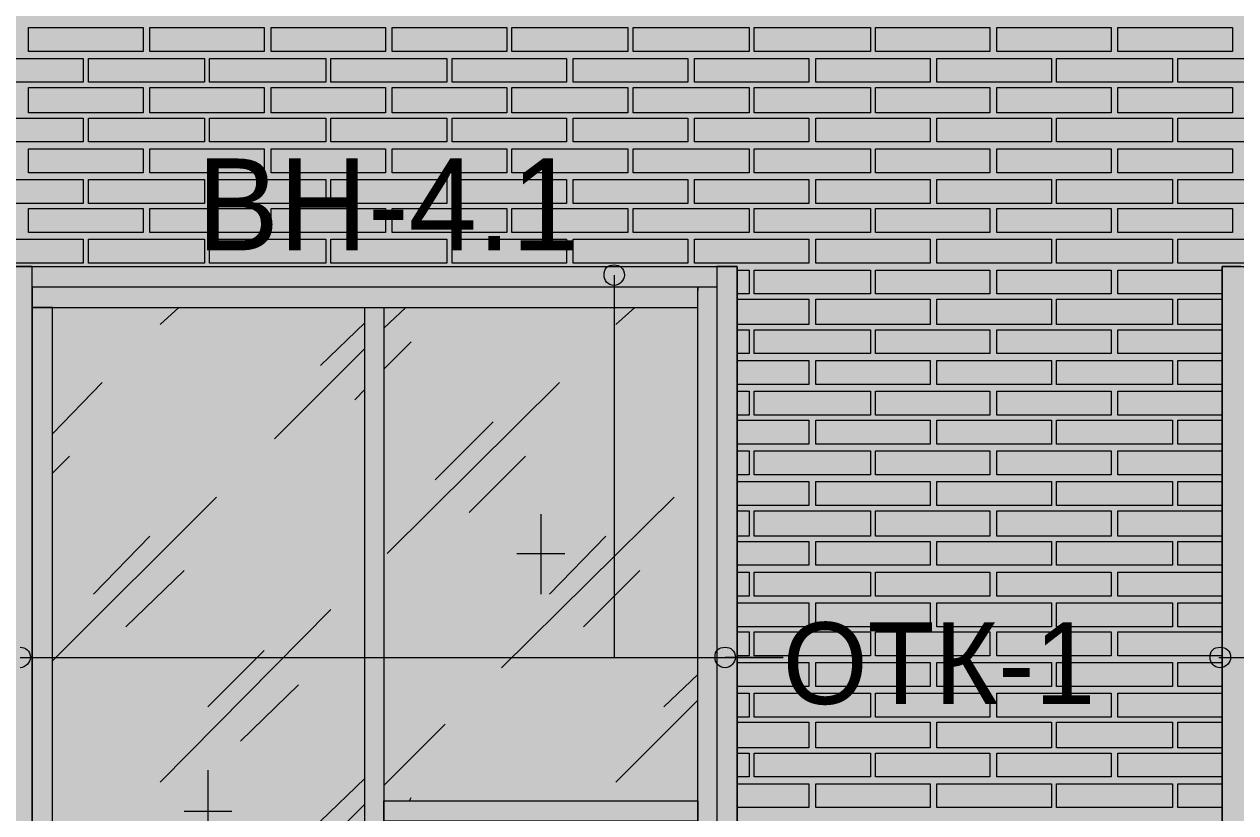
# Model space of a CAD drawing. Header units: millimetres. Extents: x -28928 to 100580, y -22867 to 36490.
# Drawn here: x 41017 to 44019, y 22436 to 24390 of the extents above; entities that cross this region are included whole.
import ezdxf

# ---------------------------------------------------------------- set-up
doc = ezdxf.new("R2010")
doc.units = ezdxf.units.MM
doc.layers.add('PDF _Геометрия', color=7, linetype='Continuous', true_color=0x8f8e8d)
doc.layers.add('PDF _Сплошная заливка', color=7, linetype='Continuous', true_color=0xffffff)
doc.layers.add('PDF _Текст', color=7, linetype='Continuous')

msp = doc.modelspace()

# ---------------------------------------------------------------- hatches: boundary and pattern name
at = {"layer": 'PDF _Сплошная заливка', "true_color": 0xdcd6cf, "transparency": 33554559}
msp.add_hatch(color=254, dxfattribs=at).paths.add_polyline_path([(19133.74774611586, 30089.12061882288), (19133.74774611586, 16343.3513880535), (52641.44005380855, 16343.3513880535), (52641.44005380855, 30089.12061882288)])

# ---------------------------------------------------------------- linework, layer by layer
at = {"layer": 'PDF _Геометрия', "lineweight": 9}
for points in [[(41311.44005380843, 24381.81292651513), (41311.44005380843, 24322.58215728436), (41027.97851534688, 24322.58215728436), (41027.97851534688, 24381.81292651513)], [(41611.82466919304, 24381.81292651513), (41611.82466919304, 24322.58215728436), (41328.36313073151, 24322.58215728436), (41328.36313073151, 24381.81292651513)], [(41912.20928457766, 24381.81292651513), (41912.20928457766, 24322.58215728436), (41628.74774611613, 24322.58215728436), (41628.74774611613, 24381.81292651513)], [(42212.59389996229, 24381.81292651513), (42212.59389996229, 24322.58215728436), (41929.13236150074, 24322.58215728436), (41929.13236150074, 24381.81292651513)], [(42512.9785153469, 24381.81292651513), (42512.9785153469, 24322.58215728436), (42225.2862076546, 24322.58215728436), (42225.2862076546, 24381.81292651513)], [(42813.36313073152, 24381.81292651513), (42813.36313073152, 24322.58215728436), (42525.67082303921, 24322.58215728436), (42525.67082303921, 24381.81292651513)], [(43113.74774611615, 24381.81292651513), (43113.74774611615, 24322.58215728436), (42826.05543842383, 24322.58215728436), (42826.05543842383, 24381.81292651513)], [(43409.90159226999, 24381.81292651513), (43409.90159226999, 24322.58215728436), (43126.44005380846, 24322.58215728436), (43126.44005380846, 24381.81292651513)], [(43710.28620765462, 24381.81292651513), (43710.28620765462, 24322.58215728436), (43426.82466919305, 24322.58215728436), (43426.82466919305, 24381.81292651513)], [(44010.67082303923, 24381.81292651513), (44010.67082303923, 24322.58215728436), (43727.20928457769, 24322.58215728436), (43727.20928457769, 24381.81292651513)], [(41163.36313073151, 24246.42831113052), (41019.51697688535, 24246.42831113052), (40879.90159226996, 24246.42831113052), (40879.90159226996, 24305.65908036129), (41019.51697688535, 24305.65908036129), (41163.36313073151, 24305.65908036129)], [(41463.74774611613, 24246.42831113052), (41319.90159226996, 24246.42831113052), (41176.05543842381, 24246.42831113052), (41176.05543842381, 24305.65908036129), (41319.90159226996, 24305.65908036129), (41463.74774611613, 24305.65908036129)], [(41764.13236150073, 24246.42831113052), (41620.28620765459, 24246.42831113052), (41476.44005380843, 24246.42831113052), (41476.44005380843, 24305.65908036129), (41620.28620765459, 24305.65908036129), (41764.13236150073, 24305.65908036129)], [(42064.51697688537, 24246.42831113052), (41920.67082303921, 24246.42831113052), (41776.82466919304, 24246.42831113052), (41776.82466919304, 24305.65908036129), (41920.67082303921, 24305.65908036129), (42064.51697688537, 24305.65908036129)], [(42360.6708230392, 24246.42831113052), (42221.05543842382, 24246.42831113052), (42077.20928457766, 24246.42831113052), (42077.20928457766, 24305.65908036129), (42221.05543842382, 24305.65908036129), (42360.6708230392, 24305.65908036129)], [(42661.05543842383, 24246.42831113052), (42521.44005380844, 24246.42831113052), (42377.59389996229, 24246.42831113052), (42377.59389996229, 24305.65908036129), (42521.44005380844, 24305.65908036129), (42661.05543842383, 24305.65908036129)], [(42961.44005380846, 24246.42831113052), (42817.59389996229, 24246.42831113052), (42677.9785153469, 24246.42831113052), (42677.9785153469, 24305.65908036129), (42817.59389996229, 24305.65908036129), (42961.44005380846, 24305.65908036129)], [(43261.82466919305, 24246.42831113052), (43117.97851534691, 24246.42831113052), (42978.36313073152, 24246.42831113052), (42978.36313073152, 24305.65908036129), (43117.97851534691, 24305.65908036129), (43261.82466919305, 24305.65908036129)], [(43562.20928457768, 24246.42831113052), (43418.36313073154, 24246.42831113052), (43278.74774611615, 24246.42831113052), (43278.74774611615, 24305.65908036129), (43418.36313073154, 24305.65908036129), (43562.20928457768, 24305.65908036129)], [(43862.5938999623, 24246.42831113052), (43718.74774611615, 24246.42831113052), (43574.90159226999, 24246.42831113052), (43574.90159226999, 24305.65908036129), (43718.74774611615, 24305.65908036129), (43862.5938999623, 24305.65908036129)], [(44162.97851534691, 24246.42831113052), (44019.13236150077, 24246.42831113052), (43875.28620765462, 24246.42831113052), (43875.28620765462, 24305.65908036129), (44019.13236150077, 24305.65908036129), (44162.97851534691, 24305.65908036129)], [(41311.44005380843, 24233.7360034382), (41311.44005380843, 24170.27446497666), (41027.97851534688, 24170.27446497666), (41027.97851534688, 24233.7360034382)], [(41611.82466919304, 24233.7360034382), (41611.82466919304, 24170.27446497666), (41328.36313073151, 24170.27446497666), (41328.36313073151, 24233.7360034382)], [(41912.20928457766, 24233.7360034382), (41912.20928457766, 24170.27446497666), (41628.74774611613, 24170.27446497666), (41628.74774611613, 24233.7360034382)], [(42212.59389996229, 24233.7360034382), (42212.59389996229, 24170.27446497666), (41929.13236150074, 24170.27446497666), (41929.13236150074, 24233.7360034382)], [(42512.9785153469, 24233.7360034382), (42512.9785153469, 24170.27446497666), (42225.2862076546, 24170.27446497666), (42225.2862076546, 24233.7360034382)], [(42813.36313073152, 24233.7360034382), (42813.36313073152, 24170.27446497666), (42525.67082303921, 24170.27446497666), (42525.67082303921, 24233.7360034382)], [(43113.74774611615, 24233.7360034382), (43113.74774611615, 24170.27446497666), (42826.05543842383, 24170.27446497666), (42826.05543842383, 24233.7360034382)], [(43409.90159226999, 24233.7360034382), (43409.90159226999, 24170.27446497666), (43126.44005380846, 24170.27446497666), (43126.44005380846, 24233.7360034382)], [(43710.28620765462, 24233.7360034382), (43710.28620765462, 24170.27446497666), (43426.82466919305, 24170.27446497666), (43426.82466919305, 24233.7360034382)], [(44010.67082303923, 24233.7360034382), (44010.67082303923, 24170.27446497666), (43727.20928457769, 24170.27446497666), (43727.20928457769, 24233.7360034382)], [(41163.36313073151, 24098.35138805358), (41019.51697688535, 24098.35138805358), (40879.90159226996, 24098.35138805358), (40879.90159226996, 24157.58215728436), (41019.51697688535, 24157.58215728436), (41163.36313073151, 24157.58215728436)], [(41463.74774611613, 24098.35138805358), (41319.90159226996, 24098.35138805358), (41176.05543842381, 24098.35138805358), (41176.05543842381, 24157.58215728436), (41319.90159226996, 24157.58215728436), (41463.74774611613, 24157.58215728436)], [(41764.13236150073, 24098.35138805358), (41620.28620765459, 24098.35138805358), (41476.44005380843, 24098.35138805358), (41476.44005380843, 24157.58215728436), (41620.28620765459, 24157.58215728436), (41764.13236150073, 24157.58215728436)], [(42064.51697688537, 24098.35138805358), (41920.67082303921, 24098.35138805358), (41776.82466919304, 24098.35138805358), (41776.82466919304, 24157.58215728436), (41920.67082303921, 24157.58215728436), (42064.51697688537, 24157.58215728436)], [(42360.6708230392, 24098.35138805358), (42221.05543842382, 24098.35138805358), (42077.20928457766, 24098.35138805358), (42077.20928457766, 24157.58215728436), (42221.05543842382, 24157.58215728436), (42360.6708230392, 24157.58215728436)], [(42661.05543842383, 24098.35138805358), (42521.44005380844, 24098.35138805358), (42377.59389996229, 24098.35138805358), (42377.59389996229, 24157.58215728436), (42521.44005380844, 24157.58215728436), (42661.05543842383, 24157.58215728436)], [(42961.44005380846, 24098.35138805358), (42817.59389996229, 24098.35138805358), (42677.9785153469, 24098.35138805358), (42677.9785153469, 24157.58215728436), (42817.59389996229, 24157.58215728436), (42961.44005380846, 24157.58215728436)], [(43261.82466919305, 24098.35138805358), (43117.97851534691, 24098.35138805358), (42978.36313073152, 24098.35138805358), (42978.36313073152, 24157.58215728436), (43117.97851534691, 24157.58215728436), (43261.82466919305, 24157.58215728436)], [(43562.20928457768, 24098.35138805358), (43418.36313073154, 24098.35138805358), (43278.74774611615, 24098.35138805358), (43278.74774611615, 24157.58215728436), (43418.36313073154, 24157.58215728436), (43562.20928457768, 24157.58215728436)], [(43862.5938999623, 24098.35138805358), (43718.74774611615, 24098.35138805358), (43574.90159226999, 24098.35138805358), (43574.90159226999, 24157.58215728436), (43718.74774611615, 24157.58215728436), (43862.5938999623, 24157.58215728436)], [(44162.97851534691, 24098.35138805358), (44019.13236150077, 24098.35138805358), (43875.28620765462, 24098.35138805358), (43875.28620765462, 24157.58215728436), (44019.13236150077, 24157.58215728436), (44162.97851534691, 24157.58215728436)], [(41311.44005380843, 24081.42831113051), (41311.44005380843, 24022.19754189974), (41027.97851534688, 24022.19754189974), (41027.97851534688, 24081.42831113051)], [(41611.82466919304, 24081.42831113051), (41611.82466919304, 24022.19754189974), (41328.36313073151, 24022.19754189974), (41328.36313073151, 24081.42831113051)], [(41912.20928457766, 24081.42831113051), (41912.20928457766, 24022.19754189974), (41628.74774611613, 24022.19754189974), (41628.74774611613, 24081.42831113051)], [(42212.59389996229, 24081.42831113051), (42212.59389996229, 24022.19754189974), (41929.13236150074, 24022.19754189974), (41929.13236150074, 24081.42831113051)], [(42512.9785153469, 24081.42831113051), (42512.9785153469, 24022.19754189974), (42225.2862076546, 24022.19754189974), (42225.2862076546, 24081.42831113051)], [(42813.36313073152, 24081.42831113051), (42813.36313073152, 24022.19754189974), (42525.67082303921, 24022.19754189974), (42525.67082303921, 24081.42831113051)], [(43113.74774611615, 24081.42831113051), (43113.74774611615, 24022.19754189974), (42826.05543842383, 24022.19754189974), (42826.05543842383, 24081.42831113051)], [(43409.90159226999, 24081.42831113051), (43409.90159226999, 24022.19754189974), (43126.44005380846, 24022.19754189974), (43126.44005380846, 24081.42831113051)], [(43710.28620765462, 24081.42831113051), (43710.28620765462, 24022.19754189974), (43426.82466919305, 24022.19754189974), (43426.82466919305, 24081.42831113051)], [(44010.67082303923, 24081.42831113051), (44010.67082303923, 24022.19754189974), (43727.20928457769, 24022.19754189974), (43727.20928457769, 24081.42831113051)], [(41163.36313073151, 23946.04369574589), (41019.51697688535, 23946.04369574589), (40879.90159226996, 23946.04369574589), (40879.90159226996, 24005.27446497666), (41019.51697688535, 24005.27446497666), (41163.36313073151, 24005.27446497666)], [(41463.74774611613, 23946.04369574589), (41319.90159226996, 23946.04369574589), (41176.05543842381, 23946.04369574589), (41176.05543842381, 24005.27446497666), (41319.90159226996, 24005.27446497666), (41463.74774611613, 24005.27446497666)], [(41764.13236150073, 23946.04369574589), (41620.28620765459, 23946.04369574589), (41476.44005380843, 23946.04369574589), (41476.44005380843, 24005.27446497666), (41620.28620765459, 24005.27446497666), (41764.13236150073, 24005.27446497666)], [(42064.51697688537, 23946.04369574589), (41920.67082303921, 23946.04369574589), (41776.82466919304, 23946.04369574589), (41776.82466919304, 24005.27446497666), (41920.67082303921, 24005.27446497666), (42064.51697688537, 24005.27446497666)], [(42360.6708230392, 23946.04369574589), (42221.05543842382, 23946.04369574589), (42077.20928457766, 23946.04369574589), (42077.20928457766, 24005.27446497666), (42221.05543842382, 24005.27446497666), (42360.6708230392, 24005.27446497666)], [(42661.05543842383, 23946.04369574589), (42521.44005380844, 23946.04369574589), (42377.59389996229, 23946.04369574589), (42377.59389996229, 24005.27446497666), (42521.44005380844, 24005.27446497666), (42661.05543842383, 24005.27446497666)], [(42961.44005380846, 23946.04369574589), (42817.59389996229, 23946.04369574589), (42677.9785153469, 23946.04369574589), (42677.9785153469, 24005.27446497666), (42817.59389996229, 24005.27446497666), (42961.44005380846, 24005.27446497666)], [(43261.82466919305, 23946.04369574589), (43117.97851534691, 23946.04369574589), (42978.36313073152, 23946.04369574589), (42978.36313073152, 24005.27446497666), (43117.97851534691, 24005.27446497666), (43261.82466919305, 24005.27446497666)], [(43562.20928457768, 23946.04369574589), (43418.36313073154, 23946.04369574589), (43278.74774611615, 23946.04369574589), (43278.74774611615, 24005.27446497666), (43418.36313073154, 24005.27446497666), (43562.20928457768, 24005.27446497666)], [(43862.5938999623, 23946.04369574589), (43718.74774611615, 23946.04369574589), (43574.90159226999, 23946.04369574589), (43574.90159226999, 24005.27446497666), (43718.74774611615, 24005.27446497666), (43862.5938999623, 24005.27446497666)], [(44162.97851534691, 23946.04369574589), (44019.13236150077, 23946.04369574589), (43875.28620765462, 23946.04369574589), (43875.28620765462, 24005.27446497666), (44019.13236150077, 24005.27446497666), (44162.97851534691, 24005.27446497666)], [(41311.44005380843, 23933.35138805358), (41311.44005380843, 23874.12061882282), (41027.97851534688, 23874.12061882282), (41027.97851534688, 23933.35138805358)], [(41611.82466919304, 23933.35138805358), (41611.82466919304, 23874.12061882282), (41328.36313073151, 23874.12061882282), (41328.36313073151, 23933.35138805358)], [(41912.20928457766, 23933.35138805358), (41912.20928457766, 23874.12061882282), (41628.74774611613, 23874.12061882282), (41628.74774611613, 23933.35138805358)], [(42212.59389996229, 23933.35138805358), (42212.59389996229, 23874.12061882282), (41929.13236150074, 23874.12061882282), (41929.13236150074, 23933.35138805358)], [(42512.9785153469, 23933.35138805358), (42512.9785153469, 23874.12061882282), (42225.2862076546, 23874.12061882282), (42225.2862076546, 23933.35138805358)], [(42813.36313073152, 23933.35138805358), (42813.36313073152, 23874.12061882282), (42525.67082303921, 23874.12061882282), (42525.67082303921, 23933.35138805358)], [(43113.74774611615, 23933.35138805358), (43113.74774611615, 23874.12061882282), (42826.05543842383, 23874.12061882282), (42826.05543842383, 23933.35138805358)], [(43409.90159226999, 23933.35138805358), (43409.90159226999, 23874.12061882282), (43126.44005380846, 23874.12061882282), (43126.44005380846, 23933.35138805358)], [(43710.28620765462, 23933.35138805358), (43710.28620765462, 23874.12061882282), (43426.82466919305, 23874.12061882282), (43426.82466919305, 23933.35138805358)], [(44010.67082303923, 23933.35138805358), (44010.67082303923, 23874.12061882282), (43727.20928457769, 23874.12061882282), (43727.20928457769, 23933.35138805358)], [(41163.36313073151, 23797.96677266898), (41019.51697688535, 23797.96677266898), (40879.90159226996, 23797.96677266898), (40879.90159226996, 23857.19754189974), (41019.51697688535, 23857.19754189974), (41163.36313073151, 23857.19754189974)], [(41463.74774611613, 23797.96677266898), (41319.90159226996, 23797.96677266898), (41176.05543842381, 23797.96677266898), (41176.05543842381, 23857.19754189974), (41319.90159226996, 23857.19754189974), (41463.74774611613, 23857.19754189974)], [(41764.13236150073, 23797.96677266898), (41620.28620765459, 23797.96677266898), (41476.44005380843, 23797.96677266898), (41476.44005380843, 23857.19754189974), (41620.28620765459, 23857.19754189974), (41764.13236150073, 23857.19754189974)], [(42064.51697688537, 23797.96677266898), (41920.67082303921, 23797.96677266898), (41776.82466919304, 23797.96677266898), (41776.82466919304, 23857.19754189974), (41920.67082303921, 23857.19754189974), (42064.51697688537, 23857.19754189974)], [(42360.6708230392, 23797.96677266898), (42221.05543842382, 23797.96677266898), (42077.20928457766, 23797.96677266898), (42077.20928457766, 23857.19754189974), (42221.05543842382, 23857.19754189974), (42360.6708230392, 23857.19754189974)], [(42661.05543842383, 23797.96677266898), (42521.44005380844, 23797.96677266898), (42377.59389996229, 23797.96677266898), (42377.59389996229, 23857.19754189974), (42521.44005380844, 23857.19754189974), (42661.05543842383, 23857.19754189974)], [(42961.44005380846, 23797.96677266898), (42817.59389996229, 23797.96677266898), (42677.9785153469, 23797.96677266898), (42677.9785153469, 23857.19754189974), (42817.59389996229, 23857.19754189974), (42961.44005380846, 23857.19754189974)], [(43261.82466919305, 23797.96677266898), (43117.97851534691, 23797.96677266898), (42978.36313073152, 23797.96677266898), (42978.36313073152, 23857.19754189974), (43117.97851534691, 23857.19754189974), (43261.82466919305, 23857.19754189974)], [(43562.20928457768, 23797.96677266898), (43418.36313073154, 23797.96677266898), (43278.74774611615, 23797.96677266898), (43278.74774611615, 23857.19754189974), (43418.36313073154, 23857.19754189974), (43562.20928457768, 23857.19754189974)], [(43862.5938999623, 23797.96677266898), (43718.74774611615, 23797.96677266898), (43574.90159226999, 23797.96677266898), (43574.90159226999, 23857.19754189974), (43718.74774611615, 23857.19754189974), (43862.5938999623, 23857.19754189974)], [(44162.97851534691, 23797.96677266898), (44019.13236150077, 23797.96677266898), (43875.28620765462, 23797.96677266898), (43875.28620765462, 23857.19754189974), (44019.13236150077, 23857.19754189974), (44162.97851534691, 23857.19754189974)], [(43113.74774611615, 23781.04369574588), (43113.74774611615, 23721.81292651513), (42826.05543842383, 23721.81292651513), (42826.05543842383, 23781.04369574588)], [(43409.90159226999, 23781.04369574588), (43409.90159226999, 23721.81292651513), (43126.44005380846, 23721.81292651513), (43126.44005380846, 23781.04369574588)], [(43710.28620765462, 23781.04369574588), (43710.28620765462, 23721.81292651513), (43426.82466919305, 23721.81292651513), (43426.82466919305, 23781.04369574588)], [(43261.82466919305, 23645.65908036128), (43117.97851534691, 23645.65908036128), (42978.36313073152, 23645.65908036128), (42978.36313073152, 23709.12061882282), (43117.97851534691, 23709.12061882282), (43261.82466919305, 23709.12061882282)], [(43562.20928457768, 23645.65908036128), (43418.36313073154, 23645.65908036128), (43278.74774611615, 23645.65908036128), (43278.74774611615, 23709.12061882282), (43418.36313073154, 23709.12061882282), (43562.20928457768, 23709.12061882282)], [(43862.5938999623, 23645.65908036128), (43718.74774611615, 23645.65908036128), (43574.90159226999, 23645.65908036128), (43574.90159226999, 23709.12061882282), (43718.74774611615, 23709.12061882282), (43862.5938999623, 23709.12061882282)], [(43113.74774611615, 23632.96677266898), (43113.74774611615, 23573.7360034382), (42826.05543842383, 23573.7360034382), (42826.05543842383, 23632.96677266898)], [(43409.90159226999, 23632.96677266898), (43409.90159226999, 23573.7360034382), (43126.44005380846, 23573.7360034382), (43126.44005380846, 23632.96677266898)], [(43710.28620765462, 23632.96677266898), (43710.28620765462, 23573.7360034382), (43426.82466919305, 23573.7360034382), (43426.82466919305, 23632.96677266898)], [(43261.82466919305, 23497.58215728435), (43117.97851534691, 23497.58215728435), (42978.36313073152, 23497.58215728435), (42978.36313073152, 23556.81292651513), (43117.97851534691, 23556.81292651513), (43261.82466919305, 23556.81292651513)], [(43562.20928457768, 23497.58215728435), (43418.36313073154, 23497.58215728435), (43278.74774611615, 23497.58215728435), (43278.74774611615, 23556.81292651513), (43418.36313073154, 23556.81292651513), (43562.20928457768, 23556.81292651513)], [(43862.5938999623, 23497.58215728435), (43718.74774611615, 23497.58215728435), (43574.90159226999, 23497.58215728435), (43574.90159226999, 23556.81292651513), (43718.74774611615, 23556.81292651513), (43862.5938999623, 23556.81292651513)], [(43113.74774611615, 23480.65908036128), (43113.74774611615, 23421.4283111305), (42826.05543842383, 23421.4283111305), (42826.05543842383, 23480.65908036128)], [(43409.90159226999, 23480.65908036128), (43409.90159226999, 23421.4283111305), (43126.44005380846, 23421.4283111305), (43126.44005380846, 23480.65908036128)], [(43710.28620765462, 23480.65908036128), (43710.28620765462, 23421.4283111305), (43426.82466919305, 23421.4283111305), (43426.82466919305, 23480.65908036128)], [(43261.82466919305, 23349.50523420742), (43117.97851534691, 23349.50523420742), (42978.36313073152, 23349.50523420742), (42978.36313073152, 23408.7360034382), (43117.97851534691, 23408.7360034382), (43261.82466919305, 23408.7360034382)], [(43562.20928457768, 23349.50523420742), (43418.36313073154, 23349.50523420742), (43278.74774611615, 23349.50523420742), (43278.74774611615, 23408.7360034382), (43418.36313073154, 23408.7360034382), (43562.20928457768, 23408.7360034382)], [(43862.5938999623, 23349.50523420742), (43718.74774611615, 23349.50523420742), (43574.90159226999, 23349.50523420742), (43574.90159226999, 23408.7360034382), (43718.74774611615, 23408.7360034382), (43862.5938999623, 23408.7360034382)], [(43113.74774611615, 23332.58215728435), (43113.74774611615, 23273.35138805357), (42826.05543842383, 23273.35138805357), (42826.05543842383, 23332.58215728435)], [(43409.90159226999, 23332.58215728435), (43409.90159226999, 23273.35138805357), (43126.44005380846, 23273.35138805357), (43126.44005380846, 23332.58215728435)], [(43710.28620765462, 23332.58215728435), (43710.28620765462, 23273.35138805357), (43426.82466919305, 23273.35138805357), (43426.82466919305, 23332.58215728435)], [(43261.82466919305, 23197.19754189973), (43117.97851534691, 23197.19754189973), (42978.36313073152, 23197.19754189973), (42978.36313073152, 23256.4283111305), (43117.97851534691, 23256.4283111305), (43261.82466919305, 23256.4283111305)], [(43562.20928457768, 23197.19754189973), (43418.36313073154, 23197.19754189973), (43278.74774611615, 23197.19754189973), (43278.74774611615, 23256.4283111305), (43418.36313073154, 23256.4283111305), (43562.20928457768, 23256.4283111305)], [(43862.5938999623, 23197.19754189973), (43718.74774611615, 23197.19754189973), (43574.90159226999, 23197.19754189973), (43574.90159226999, 23256.4283111305), (43718.74774611615, 23256.4283111305), (43862.5938999623, 23256.4283111305)], [(43113.74774611615, 23184.50523420742), (43113.74774611615, 23121.04369574588), (42826.05543842383, 23121.04369574588), (42826.05543842383, 23184.50523420742)], [(43409.90159226999, 23184.50523420742), (43409.90159226999, 23121.04369574588), (43126.44005380846, 23121.04369574588), (43126.44005380846, 23184.50523420742)], [(43710.28620765462, 23184.50523420742), (43710.28620765462, 23121.04369574588), (43426.82466919305, 23121.04369574588), (43426.82466919305, 23184.50523420742)], [(43261.82466919305, 23049.12061882281), (43117.97851534691, 23049.12061882281), (42978.36313073152, 23049.12061882281), (42978.36313073152, 23108.35138805357), (43117.97851534691, 23108.35138805357), (43261.82466919305, 23108.35138805357)], [(43562.20928457768, 23049.12061882281), (43418.36313073154, 23049.12061882281), (43278.74774611615, 23049.12061882281), (43278.74774611615, 23108.35138805357), (43418.36313073154, 23108.35138805357), (43562.20928457768, 23108.35138805357)], [(43862.5938999623, 23049.12061882281), (43718.74774611615, 23049.12061882281), (43574.90159226999, 23049.12061882281), (43574.90159226999, 23108.35138805357), (43718.74774611615, 23108.35138805357), (43862.5938999623, 23108.35138805357)], [(43113.74774611615, 23032.19754189972), (43113.74774611615, 22972.96677266897), (42826.05543842383, 22972.96677266897), (42826.05543842383, 23032.19754189972)], [(43409.90159226999, 23032.19754189972), (43409.90159226999, 22972.96677266897), (43126.44005380846, 22972.96677266897), (43126.44005380846, 23032.19754189972)], [(43710.28620765462, 23032.19754189972), (43710.28620765462, 22972.96677266897), (43426.82466919305, 22972.96677266897), (43426.82466919305, 23032.19754189972)], [(43261.82466919305, 22896.81292651512), (43117.97851534691, 22896.81292651512), (42978.36313073152, 22896.81292651512), (42978.36313073152, 22956.04369574588), (43117.97851534691, 22956.04369574588), (43261.82466919305, 22956.04369574588)], [(43562.20928457768, 22896.81292651512), (43418.36313073154, 22896.81292651512), (43278.74774611615, 22896.81292651512), (43278.74774611615, 22956.04369574588), (43418.36313073154, 22956.04369574588), (43562.20928457768, 22956.04369574588)], [(43862.5938999623, 22896.81292651512), (43718.74774611615, 22896.81292651512), (43574.90159226999, 22896.81292651512), (43574.90159226999, 22956.04369574588), (43718.74774611615, 22956.04369574588), (43862.5938999623, 22956.04369574588)], [(43113.74774611615, 22884.12061882281), (43113.74774611615, 22824.88984959203), (42826.05543842383, 22824.88984959203), (42826.05543842383, 22884.12061882281)], [(43409.90159226999, 22884.12061882281), (43409.90159226999, 22824.88984959203), (43126.44005380846, 22824.88984959203), (43126.44005380846, 22884.12061882281)], [(43710.28620765462, 22884.12061882281), (43710.28620765462, 22824.88984959203), (43426.82466919305, 22824.88984959203), (43426.82466919305, 22884.12061882281)], [(43261.82466919305, 22748.73600343819), (43117.97851534691, 22748.73600343819), (42978.36313073152, 22748.73600343819), (42978.36313073152, 22807.96677266896), (43117.97851534691, 22807.96677266896), (43261.82466919305, 22807.96677266896)], [(43562.20928457768, 22748.73600343819), (43418.36313073154, 22748.73600343819), (43278.74774611615, 22748.73600343819), (43278.74774611615, 22807.96677266896), (43418.36313073154, 22807.96677266896), (43562.20928457768, 22807.96677266896)], [(43862.5938999623, 22748.73600343819), (43718.74774611615, 22748.73600343819), (43574.90159226999, 22748.73600343819), (43574.90159226999, 22807.96677266896), (43718.74774611615, 22807.96677266896), (43862.5938999623, 22807.96677266896)], [(43113.74774611615, 22731.81292651512), (43113.74774611615, 22672.58215728434), (42826.05543842383, 22672.58215728434), (42826.05543842383, 22731.81292651512)], [(43409.90159226999, 22731.81292651512), (43409.90159226999, 22672.58215728434), (43126.44005380846, 22672.58215728434), (43126.44005380846, 22731.81292651512)], [(43710.28620765462, 22731.81292651512), (43710.28620765462, 22672.58215728434), (43426.82466919305, 22672.58215728434), (43426.82466919305, 22731.81292651512)], [(43261.82466919305, 22596.42831113049), (43117.97851534691, 22596.42831113049), (42978.36313073152, 22596.42831113049), (42978.36313073152, 22659.88984959203), (43117.97851534691, 22659.88984959203), (43261.82466919305, 22659.88984959203)], [(43562.20928457768, 22596.42831113049), (43418.36313073154, 22596.42831113049), (43278.74774611615, 22596.42831113049), (43278.74774611615, 22659.88984959203), (43418.36313073154, 22659.88984959203), (43562.20928457768, 22659.88984959203)], [(43862.5938999623, 22596.42831113049), (43718.74774611615, 22596.42831113049), (43574.90159226999, 22596.42831113049), (43574.90159226999, 22659.88984959203), (43718.74774611615, 22659.88984959203), (43862.5938999623, 22659.88984959203)], [(43113.74774611615, 22583.73600343819), (43113.74774611615, 22524.50523420741), (42826.05543842383, 22524.50523420741), (42826.05543842383, 22583.73600343819)], [(43409.90159226999, 22583.73600343819), (43409.90159226999, 22524.50523420741), (43126.44005380846, 22524.50523420741), (43126.44005380846, 22583.73600343819)], [(43710.28620765462, 22583.73600343819), (43710.28620765462, 22524.50523420741), (43426.82466919305, 22524.50523420741), (43426.82466919305, 22583.73600343819)], [(43261.82466919305, 22448.35138805356), (43117.97851534691, 22448.35138805356), (42978.36313073152, 22448.35138805356), (42978.36313073152, 22507.58215728434), (43117.97851534691, 22507.58215728434), (43261.82466919305, 22507.58215728434)], [(43562.20928457768, 22448.35138805356), (43418.36313073154, 22448.35138805356), (43278.74774611615, 22448.35138805356), (43278.74774611615, 22507.58215728434), (43418.36313073154, 22507.58215728434), (43562.20928457768, 22507.58215728434)], [(43862.5938999623, 22448.35138805356), (43718.74774611615, 22448.35138805356), (43574.90159226999, 22448.35138805356), (43574.90159226999, 22507.58215728434), (43718.74774611615, 22507.58215728434), (43862.5938999623, 22507.58215728434)]]:
    msp.add_lwpolyline(points, close=True, dxfattribs=at)
at = {"layer": 'PDF _Геометрия', "color": 7, "lineweight": 9}
for points in [[(41036.44005380843, 21102.96677266893), (41036.44005380843, 21166.42831113047), (41036.44005380843, 22439.88984959204), (41036.44005380843, 21141.04369574586), (41087.20928457765, 21141.04369574586), (41087.20928457765, 22439.88984959204), (41087.20928457765, 23687.96677266897), (41036.44005380843, 23687.96677266897), (41036.44005380843, 22439.88984959204), (41036.44005380843, 23713.35138805359), (41036.44005380843, 23789.50523420743), (40985.6708230392, 23789.50523420743)], [(40985.6708230392, 23789.50523420743), (42783.74774611615, 23789.50523420743), (42783.74774611615, 21090.27446497663), (42783.74774611615, 21166.42831113047), (42783.74774611615, 22439.88984959204), (42783.74774611615, 23713.35138805359), (42783.74774611615, 23789.50523420743), (42732.97851534691, 23789.50523420743), (42732.97851534691, 23713.35138805359), (42732.97851534691, 22439.88984959204), (42732.97851534691, 21141.04369574586), (42686.44005380844, 21141.04369574586), (42686.44005380844, 22439.88984959204), (42686.44005380844, 23713.35138805359)], [(44031.82466919307, 23789.50523420743), (43985.2862076546, 23789.50523420743), (43985.2862076546, 23713.35138805359), (43985.2862076546, 22439.88984959204), (43985.2862076546, 21166.42831113047), (43985.2862076546, 21090.27446497663), (43985.2862076546, 23789.50523420743), (45783.36313073155, 23789.50523420743)], [(42479.13236150076, 23768.35138805358), (42479.13236150076, 22820.65908036127), (42897.97851534691, 22820.65908036127), (42754.13236150074, 22820.65908036127)], [(42686.44005380844, 23738.7360034382), (42686.44005380844, 23730.27446497666)], [(41353.74774611612, 23645.65908036128), (41400.28620765459, 23687.96677266897)], [(41907.9785153469, 23637.19754189974), (41962.9785153469, 23687.96677266897)], [(42483.36313073152, 23645.65908036128), (42529.90159226999, 23687.96677266897)], [(42732.97851534691, 23713.35138805359), (42732.97851534691, 22439.88984959204), (42732.97851534691, 21166.42831113047), (42732.97851534691, 21102.96677266893)], [(41751.44005380843, 23544.12061882282), (41861.44005380843, 23649.88984959205)], [(41907.9785153469, 23535.65908036127), (41975.67082303921, 23603.35138805358)], [(41637.20928457765, 23362.19754189973), (41861.44005380843, 23586.42831113051)], [(41087.20928457765, 23374.88984959203), (41209.90159226998, 23501.81292651511)], [(41836.05543842382, 23459.50523420743), (41861.44005380843, 23484.88984959204)], [(41916.44005380843, 23078.73600343819), (42343.74774611613, 23501.81292651511)], [(42034.90159226998, 23260.65908036127), (42178.74774611613, 23404.50523420743)], [(41087.20928457765, 23277.58215728435), (41129.51697688534, 23319.88984959204)], [(42119.51697688535, 23180.27446497666), (42259.13236150074, 23319.88984959204)], [(41087.20928457765, 22812.19754189973), (41493.36313073151, 23218.35138805358)], [(42199.90159226998, 22795.27446497666), (42627.20928457766, 23218.35138805358)], [(42297.20928457766, 23176.04369574589), (42297.20928457766, 22977.19754189973)], [(41188.74774611612, 22977.19754189973), (41328.36313073151, 23121.04369574588)], [(42318.36313073152, 22977.19754189973), (42457.9785153469, 23121.04369574588)], [(42237.97851534691, 23078.73600343819), (42356.44005380844, 23078.73600343819)], [(41269.13236150073, 22896.81292651512), (41412.9785153469, 23036.42831113051)], [(42402.97851534691, 22896.81292651512), (42542.59389996229, 23036.42831113051)], [(41353.74774611612, 22511.8129265151), (41776.82466919304, 22939.12061882281)], [(41006.82466919304, 22820.65908036127), (42897.97851534691, 22820.65908036127)], [(41472.20928457765, 22697.96677266895), (41611.82466919304, 22837.58215728435)], [(43976.82466919308, 22820.65908036127), (45872.20928457771, 22820.65908036127)], [(42601.82466919305, 22697.96677266895), (42686.44005380844, 22778.35138805356)], [(41552.59389996229, 22613.35138805356), (41696.44005380843, 22752.96677266895)], [(42483.36313073152, 22511.8129265151), (42686.44005380844, 22714.88984959203)], [(41907.9785153469, 22503.35138805358), (42060.2862076546, 22655.65908036127)], [(41472.20928457765, 22541.4283111305), (41472.20928457765, 22342.58215728434)], [(41751.44005380843, 22414.50523420742), (41861.44005380843, 22520.27446497665)], [(41637.20928457765, 22232.58215728433), (41861.44005380843, 22456.81292651511)], [(41971.44005380844, 22465.27446497665), (41975.67082303921, 22473.73600343818)], [(41412.9785153469, 22439.88984959204), (41531.44005380843, 22439.88984959204)]]:
    msp.add_lwpolyline(points, dxfattribs=at)
for points in [[(41886.82466919305, 23738.7360034382), (41036.44005380843, 23738.7360034382), (41036.44005380843, 23687.96677266897), (41886.82466919305, 23687.96677266897), (42686.44005380844, 23687.96677266897), (42686.44005380844, 23738.7360034382), (41886.82466919305, 23738.7360034382), (41061.82466919304, 23738.7360034382), (41036.44005380843, 23738.7360034382), (41036.44005380843, 23789.50523420743), (41061.82466919304, 23789.50523420743), (41886.82466919305, 23789.50523420743), (42707.5938999623, 23789.50523420743), (42732.97851534691, 23789.50523420743), (42732.97851534691, 23738.7360034382), (42707.5938999623, 23738.7360034382)], [(41907.9785153469, 21141.04369574586), (41861.44005380843, 21141.04369574586), (41087.20928457765, 21141.04369574586), (41087.20928457765, 21191.81292651509), (41861.44005380843, 21191.81292651509), (41861.44005380843, 21141.04369574586), (41861.44005380843, 22439.88984959204), (41861.44005380843, 23687.96677266897), (41907.9785153469, 23687.96677266897), (41907.9785153469, 22439.88984959204)], [(42686.44005380844, 22414.50523420742), (41907.9785153469, 22414.50523420742), (41907.9785153469, 22465.27446497665), (42686.44005380844, 22465.27446497665)]]:
    msp.add_lwpolyline(points, close=True, dxfattribs=at)
at = {"layer": 'PDF _Геометрия', "lineweight": 9}
for points in [[(42783.74774611615, 23781.04369574588), (42813.36313073152, 23781.04369574588), (42813.36313073152, 23721.81292651513), (42783.74774611615, 23721.81292651513)], [(43985.2862076546, 23721.81292651513), (43727.20928457769, 23721.81292651513), (43727.20928457769, 23781.04369574588), (43985.2862076546, 23781.04369574588)], [(42783.74774611615, 23709.12061882282), (42817.59389996229, 23709.12061882282), (42961.44005380846, 23709.12061882282), (42961.44005380846, 23645.65908036128), (42817.59389996229, 23645.65908036128), (42783.74774611615, 23645.65908036128)], [(43985.2862076546, 23645.65908036128), (43875.28620765462, 23645.65908036128), (43875.28620765462, 23709.12061882282), (43985.2862076546, 23709.12061882282)], [(42783.74774611615, 23632.96677266898), (42813.36313073152, 23632.96677266898), (42813.36313073152, 23573.7360034382), (42783.74774611615, 23573.7360034382)], [(43985.2862076546, 23573.7360034382), (43727.20928457769, 23573.7360034382), (43727.20928457769, 23632.96677266898), (43985.2862076546, 23632.96677266898)], [(42783.74774611615, 23556.81292651513), (42817.59389996229, 23556.81292651513), (42961.44005380846, 23556.81292651513), (42961.44005380846, 23497.58215728435), (42817.59389996229, 23497.58215728435), (42783.74774611615, 23497.58215728435)], [(43985.2862076546, 23497.58215728435), (43875.28620765462, 23497.58215728435), (43875.28620765462, 23556.81292651513), (43985.2862076546, 23556.81292651513)], [(42783.74774611615, 23480.65908036128), (42813.36313073152, 23480.65908036128), (42813.36313073152, 23421.4283111305), (42783.74774611615, 23421.4283111305)], [(43985.2862076546, 23421.4283111305), (43727.20928457769, 23421.4283111305), (43727.20928457769, 23480.65908036128), (43985.2862076546, 23480.65908036128)], [(42783.74774611615, 23408.7360034382), (42817.59389996229, 23408.7360034382), (42961.44005380846, 23408.7360034382), (42961.44005380846, 23349.50523420742), (42817.59389996229, 23349.50523420742), (42783.74774611615, 23349.50523420742)], [(43985.2862076546, 23349.50523420742), (43875.28620765462, 23349.50523420742), (43875.28620765462, 23408.7360034382), (43985.2862076546, 23408.7360034382)], [(42783.74774611615, 23332.58215728435), (42813.36313073152, 23332.58215728435), (42813.36313073152, 23273.35138805357), (42783.74774611615, 23273.35138805357)], [(43985.2862076546, 23273.35138805357), (43727.20928457769, 23273.35138805357), (43727.20928457769, 23332.58215728435), (43985.2862076546, 23332.58215728435)], [(42783.74774611615, 23256.4283111305), (42817.59389996229, 23256.4283111305), (42961.44005380846, 23256.4283111305), (42961.44005380846, 23197.19754189973), (42817.59389996229, 23197.19754189973), (42783.74774611615, 23197.19754189973)], [(43985.2862076546, 23197.19754189973), (43875.28620765462, 23197.19754189973), (43875.28620765462, 23256.4283111305), (43985.2862076546, 23256.4283111305)], [(42783.74774611615, 23184.50523420742), (42813.36313073152, 23184.50523420742), (42813.36313073152, 23121.04369574588), (42783.74774611615, 23121.04369574588)], [(43985.2862076546, 23121.04369574588), (43727.20928457769, 23121.04369574588), (43727.20928457769, 23184.50523420742), (43985.2862076546, 23184.50523420742)], [(42783.74774611615, 23108.35138805357), (42817.59389996229, 23108.35138805357), (42961.44005380846, 23108.35138805357), (42961.44005380846, 23049.12061882281), (42817.59389996229, 23049.12061882281), (42783.74774611615, 23049.12061882281)], [(43985.2862076546, 23049.12061882281), (43875.28620765462, 23049.12061882281), (43875.28620765462, 23108.35138805357), (43985.2862076546, 23108.35138805357)], [(42783.74774611615, 23032.19754189972), (42813.36313073152, 23032.19754189972), (42813.36313073152, 22972.96677266897), (42783.74774611615, 22972.96677266897)], [(43985.2862076546, 22972.96677266897), (43727.20928457769, 22972.96677266897), (43727.20928457769, 23032.19754189972), (43985.2862076546, 23032.19754189972)], [(42783.74774611615, 22956.04369574588), (42817.59389996229, 22956.04369574588), (42961.44005380846, 22956.04369574588), (42961.44005380846, 22896.81292651512), (42817.59389996229, 22896.81292651512), (42783.74774611615, 22896.81292651512)], [(43985.2862076546, 22896.81292651512), (43875.28620765462, 22896.81292651512), (43875.28620765462, 22956.04369574588), (43985.2862076546, 22956.04369574588)], [(42783.74774611615, 22884.12061882281), (42813.36313073152, 22884.12061882281), (42813.36313073152, 22824.88984959203), (42783.74774611615, 22824.88984959203)], [(43985.2862076546, 22824.88984959203), (43727.20928457769, 22824.88984959203), (43727.20928457769, 22884.12061882281), (43985.2862076546, 22884.12061882281)], [(42783.74774611615, 22807.96677266896), (42817.59389996229, 22807.96677266896), (42961.44005380846, 22807.96677266896), (42961.44005380846, 22748.73600343819), (42817.59389996229, 22748.73600343819), (42783.74774611615, 22748.73600343819)], [(43985.2862076546, 22748.73600343819), (43875.28620765462, 22748.73600343819), (43875.28620765462, 22807.96677266896), (43985.2862076546, 22807.96677266896)], [(42783.74774611615, 22731.81292651512), (42813.36313073152, 22731.81292651512), (42813.36313073152, 22672.58215728434), (42783.74774611615, 22672.58215728434)], [(43985.2862076546, 22672.58215728434), (43727.20928457769, 22672.58215728434), (43727.20928457769, 22731.81292651512), (43985.2862076546, 22731.81292651512)], [(42783.74774611615, 22659.88984959203), (42817.59389996229, 22659.88984959203), (42961.44005380846, 22659.88984959203), (42961.44005380846, 22596.42831113049), (42817.59389996229, 22596.42831113049), (42783.74774611615, 22596.42831113049)], [(43985.2862076546, 22596.42831113049), (43875.28620765462, 22596.42831113049), (43875.28620765462, 22659.88984959203), (43985.2862076546, 22659.88984959203)], [(42783.74774611615, 22583.73600343819), (42813.36313073152, 22583.73600343819), (42813.36313073152, 22524.50523420741), (42783.74774611615, 22524.50523420741)], [(43985.2862076546, 22524.50523420741), (43727.20928457769, 22524.50523420741), (43727.20928457769, 22583.73600343819), (43985.2862076546, 22583.73600343819)], [(42783.74774611615, 22507.58215728434), (42817.59389996229, 22507.58215728434), (42961.44005380846, 22507.58215728434), (42961.44005380846, 22448.35138805356), (42817.59389996229, 22448.35138805356), (42783.74774611615, 22448.35138805356)], [(43985.2862076546, 22448.35138805356), (43875.28620765462, 22448.35138805356), (43875.28620765462, 22507.58215728434), (43985.2862076546, 22507.58215728434)]]:
    msp.add_lwpolyline(points, dxfattribs=at)
at = {"layer": 'PDF _Геометрия', "color": 7, "lineweight": 9}
for points in [[(42453.74774611613, 23768.35138805358), (42453.74774611613, 23785.27446497666), (42462.20928457766, 23793.7360034382), (42479.13236150076, 23793.7360034382)], [(42453.74774611613, 23768.35138805358), (42453.74774611613, 23785.27446497666), (42462.20928457766, 23793.7360034382), (42479.13236150076, 23793.7360034382)], [(42479.13236150076, 23793.7360034382), (42491.82466919307, 23793.7360034382), (42504.51697688537, 23785.27446497666), (42504.51697688537, 23768.35138805358)], [(42479.13236150076, 23793.7360034382), (42491.82466919307, 23793.7360034382), (42504.51697688537, 23785.27446497666), (42504.51697688537, 23768.35138805358)], [(42479.13236150076, 23742.96677266896), (42462.20928457766, 23742.96677266896), (42453.74774611613, 23755.65908036127), (42453.74774611613, 23768.35138805358)], [(42479.13236150076, 23742.96677266896), (42462.20928457766, 23742.96677266896), (42453.74774611613, 23755.65908036127), (42453.74774611613, 23768.35138805358)], [(42504.51697688537, 23768.35138805358), (42504.51697688537, 23755.65908036127), (42491.82466919307, 23742.96677266896), (42479.13236150076, 23742.96677266896)], [(42504.51697688537, 23768.35138805358), (42504.51697688537, 23755.65908036127), (42491.82466919307, 23742.96677266896), (42479.13236150076, 23742.96677266896)], [(41006.82466919304, 22846.04369574589), (41019.51697688535, 22846.04369574589), (41032.20928457766, 22837.58215728435), (41032.20928457766, 22820.65908036127)], [(41006.82466919304, 22846.04369574589), (41019.51697688535, 22846.04369574589), (41032.20928457766, 22837.58215728435), (41032.20928457766, 22820.65908036127)], [(42728.74774611613, 22820.65908036127), (42728.74774611613, 22837.58215728435), (42737.20928457768, 22846.04369574589), (42754.13236150074, 22846.04369574589)], [(42728.74774611613, 22820.65908036127), (42728.74774611613, 22837.58215728435), (42737.20928457768, 22846.04369574589), (42754.13236150074, 22846.04369574589)], [(42754.13236150074, 22846.04369574589), (42766.82466919305, 22846.04369574589), (42779.51697688537, 22837.58215728435), (42779.51697688537, 22820.65908036127)], [(42754.13236150074, 22846.04369574589), (42766.82466919305, 22846.04369574589), (42779.51697688537, 22837.58215728435), (42779.51697688537, 22820.65908036127)], [(43955.67082303923, 22820.65908036127), (43955.67082303923, 22837.58215728435), (43964.13236150077, 22846.04369574589), (43981.05543842385, 22846.04369574589)], [(43955.67082303923, 22820.65908036127), (43955.67082303923, 22837.58215728435), (43964.13236150077, 22846.04369574589), (43981.05543842385, 22846.04369574589)], [(43981.05543842385, 22846.04369574589), (43993.74774611615, 22846.04369574589), (44006.44005380846, 22837.58215728435), (44006.44005380846, 22820.65908036127)], [(43981.05543842385, 22846.04369574589), (43993.74774611615, 22846.04369574589), (44006.44005380846, 22837.58215728435), (44006.44005380846, 22820.65908036127)], [(41032.20928457766, 22820.65908036127), (41032.20928457766, 22807.96677266896), (41019.51697688535, 22795.27446497666), (41006.82466919304, 22795.27446497666)], [(41032.20928457766, 22820.65908036127), (41032.20928457766, 22807.96677266896), (41019.51697688535, 22795.27446497666), (41006.82466919304, 22795.27446497666)], [(42754.13236150074, 22795.27446497666), (42737.20928457768, 22795.27446497666), (42728.74774611613, 22807.96677266896), (42728.74774611613, 22820.65908036127)], [(42754.13236150074, 22795.27446497666), (42737.20928457768, 22795.27446497666), (42728.74774611613, 22807.96677266896), (42728.74774611613, 22820.65908036127)], [(42779.51697688537, 22820.65908036127), (42779.51697688537, 22807.96677266896), (42766.82466919305, 22795.27446497666), (42754.13236150074, 22795.27446497666)], [(42779.51697688537, 22820.65908036127), (42779.51697688537, 22807.96677266896), (42766.82466919305, 22795.27446497666), (42754.13236150074, 22795.27446497666)], [(43981.05543842385, 22795.27446497666), (43964.13236150077, 22795.27446497666), (43955.67082303923, 22807.96677266896), (43955.67082303923, 22820.65908036127)], [(43981.05543842385, 22795.27446497666), (43964.13236150077, 22795.27446497666), (43955.67082303923, 22807.96677266896), (43955.67082303923, 22820.65908036127)], [(44006.44005380846, 22820.65908036127), (44006.44005380846, 22807.96677266896), (43993.74774611615, 22795.27446497666), (43981.05543842385, 22795.27446497666)], [(44006.44005380846, 22820.65908036127), (44006.44005380846, 22807.96677266896), (43993.74774611615, 22795.27446497666), (43981.05543842385, 22795.27446497666)]]:
    msp.add_open_spline(points, degree=3, dxfattribs=at)
at = {"layer": 'PDF _Сплошная заливка', "lineweight": 9, "transparency": 33554559}
for points in [[(41087.20928457765, 23687.96677266897), (41087.20928457765, 21191.81292651509), (41861.40706226998, 23687.96677266897), (41861.40706226998, 21191.81292651509)], [(41907.9785153469, 23687.96677266897), (41907.9785153469, 22465.27446497665), (42686.40706226998, 23687.96677266897), (42686.40706226998, 22465.27446497665)]]:
    msp.add_solid(points, dxfattribs=at)

# ---------------------------------------------------------------- texts
at = {"layer": 'PDF _Текст', "attachment_point": 4, "style": ''}
for s, insert, char_height in [('ВН-4.1', (41445.26835723621, 23943.62423047594), 227.7084847294893), ('ОТК-1', (42896.38589123759, 22804.98487250413), 202.5607614850196)]:
    msp.add_mtext(s, dxfattribs=dict(at, insert=insert, char_height=char_height))

doc.saveas('drawing.dxf')
